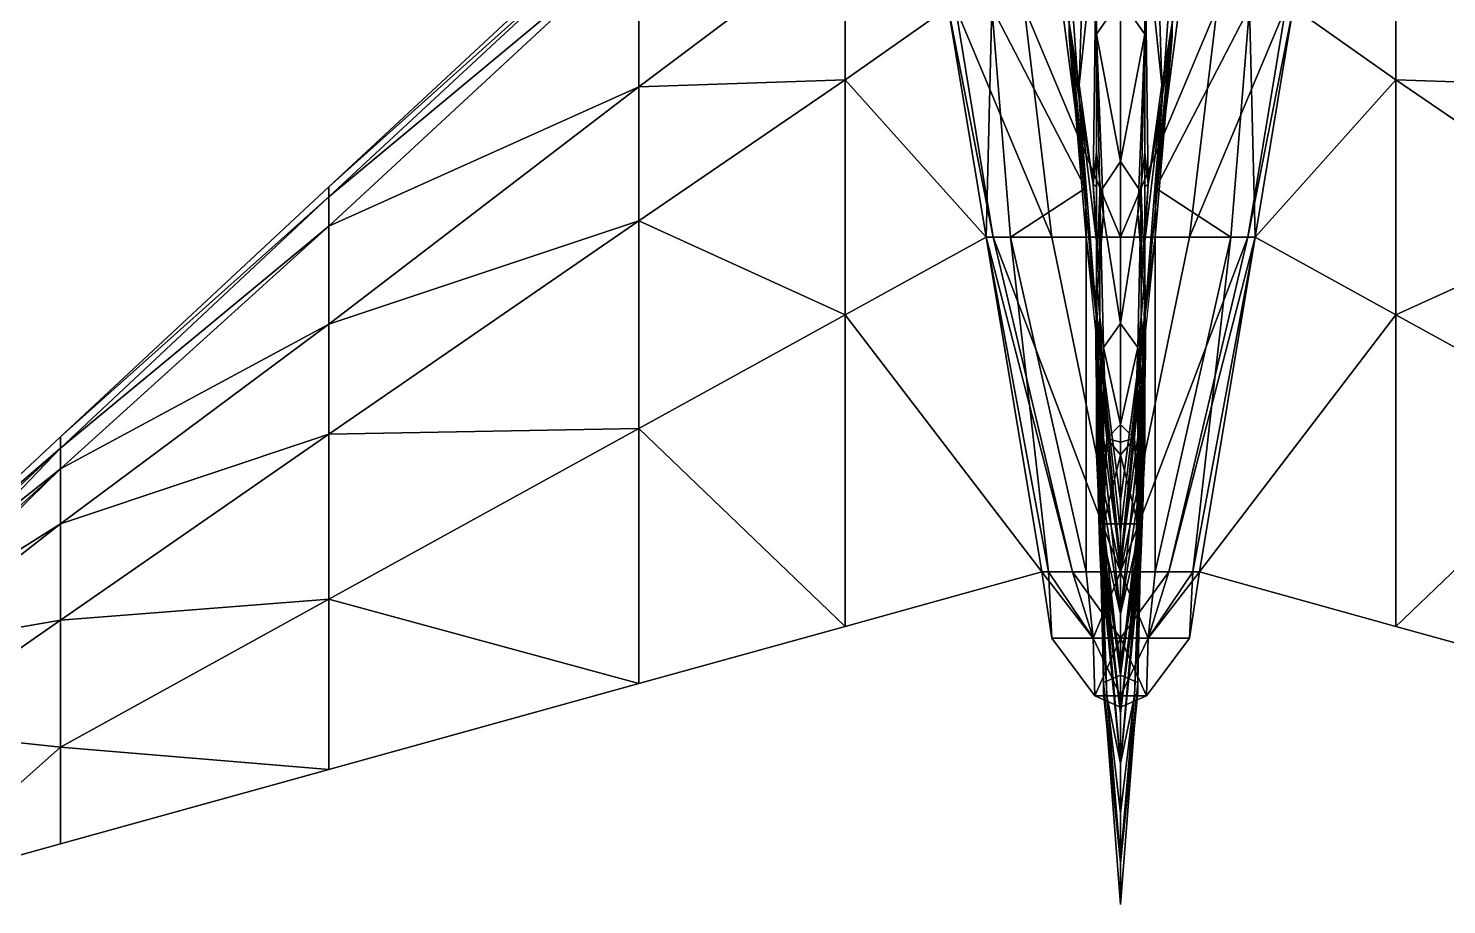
# Model space of a CAD drawing. Header units: metres. Extents: x -98 to 98, y -139 to 92.
# Drawn here: x -31.73 to 9.47, y -139.07 to -113.6 of the extents above; entities that cross this region are included whole.
import ezdxf

# ---------------------------------------------------------------- set-up
doc = ezdxf.new("R2010")
doc.units = ezdxf.units.M

msp = doc.modelspace()

# ---------------------------------------------------------------- linework, layer by layer
for points in [[(-1.5, -113.44, 13.5), (-1.2, -115.249, 16), (-1, -109, 16)], [(-1, -109, 16), (-1.2, -115.249, 16), (-0.7, -110.508, 24)], [(-0.7, -109.063, 28), (-0.7, -113.768, 32), (0, -112.768, 32)], [(-0.7, -109.063, 28), (-0.7, -116, 28), (-0.7, -113.768, 32)], [(-0.7, -110.508, 24), (-0.7, -116, 27.5), (-0.7, -109.063, 28)], [(-0.7, -109.063, 28), (-0.7, -116, 27.5), (-0.7, -116, 28)], [(0.7, -113.768, 32), (0.7, -109.063, 28), (0, -112.768, 32)], [(1.2, -115.249, 16), (1, -109, 16), (0.7, -110.508, 24)], [(0.7, -116, 27.5), (0.7, -109.063, 28), (0.7, -116, 28)], [(0.7, -116, 27.5), (0.7, -110.508, 24), (0.7, -109.063, 28)], [(0.7, -116, 28), (0.7, -109.063, 28), (0.7, -113.768, 32)], [(1.2, -115.249, 16), (1.5, -113.44, 13.5), (1, -109, 16)], [(-14, -109.828, 7.4564), (-23, -118.211, 9.7602), (-14, -110.13, 7.95)], [(-14, -109.828, 7.4564), (-14, -110.13, 7), (-23, -118.211, 9.7602)], [(-14, -110.13, 7.95), (-23, -118.5, 10.2), (-14, -111, 8.2)], [(-23, -118.211, 9.7602), (-23, -118.5, 10.2), (-14, -110.13, 7.95)], [(-14, -110.13, 7), (-14, -111, 6.9), (-23, -118.5, 9.4)], [(-14, -110.13, 7), (-23, -118.5, 9.4), (-23, -118.211, 9.7602)], [(-8, -110.8, 7.7), (-14, -115.3, 8.54), (-8, -115.1, 7.85)], [(-14, -111, 8.2), (-14, -115.3, 8.54), (-8, -110.8, 7.7)], [(-8, -110.8, 6), (-8, -115.1, 5.95), (-14, -115.3, 7.2)], [(-8, -110.8, 6), (-14, -115.3, 7.2), (-14, -111, 6.9)], [(-8, -110.8, 7.7), (-8, -115.1, 7.85), (-5.011, -113, 7.2)], [(-5.011, -113, 4.62), (-8, -115.1, 5.95), (-8, -110.8, 6)], [(-1.2, -115.249, 16), (-0.8, -118.143, 20), (-0.7, -110.508, 24)], [(-0.8, -118.143, 20), (-0.7, -117.2, 24), (-0.7, -110.508, 24)], [(-0.7, -110.508, 24), (-0.7, -116.25, 25.8), (-0.7, -116, 27.5)], [(-0.7, -110.508, 24), (-0.7, -117.2, 24), (-0.7, -116.25, 25.8)], [(0.7, -117.2, 24), (0.7, -110.508, 24), (0.7, -116.25, 25.8)], [(0.7, -116.25, 25.8), (0.7, -110.508, 24), (0.7, -116, 27.5)], [(0.7, -117.2, 24), (0.8, -118.143, 20), (0.7, -110.508, 24)], [(0.8, -118.143, 20), (1.2, -115.249, 16), (0.7, -110.508, 24)], [(8, -115.1, 5.95), (5.011, -113, 4.62), (8, -110.8, 6)], [(8, -115.1, 7.85), (8, -110.8, 7.7), (5.011, -113, 7.2)], [(14, -115.3, 7.2), (8, -110.8, 6), (14, -111, 6.9)], [(8, -115.1, 5.95), (8, -110.8, 6), (14, -115.3, 7.2)], [(14, -115.3, 8.54), (14, -111, 8.2), (8, -110.8, 7.7)], [(14, -115.3, 8.54), (8, -110.8, 7.7), (8, -115.1, 7.85)], [(-23, -118.5, 10.2), (-23, -119.35, 10.4), (-14, -111, 8.2)], [(-14, -111, 6.9), (-23, -119.35, 9.5), (-23, -118.5, 9.4)], [(-14, -111, 8.2), (-23, -119.35, 10.4), (-14, -115.3, 8.54)], [(-14, -111, 6.9), (-14, -115.3, 7.2), (-23, -119.35, 9.5)], [(0, -112.768, 32), (-0.7, -113.768, 32), (0, -117.474, 36)], [(0.7, -113.768, 32), (0, -112.768, 32), (0, -117.474, 36)], [(-5.011, -113, 7.2), (-8, -115.1, 7.85), (-3.904, -119.67, 7.2)], [(-5.011, -113, 4.62), (-3.904, -119.67, 5.28), (-8, -115.1, 5.95)], [(-5.011, -113, 7.2), (-3.904, -119.67, 7.2), (-3.74, -113, 9.8)], [(-3.7, -119.67, 2.63), (-3.904, -119.67, 5.28), (-5.011, -113, 4.62)], [(-4.8, -113, 2.63), (-3.7, -119.67, 2.63), (-5.011, -113, 4.62)], [(-2, -119.67, 1), (-3.7, -119.67, 2.63), (-4.8, -113, 2.63)], [(-2.8, -113, 0), (-2, -119.67, 1), (-4.8, -113, 2.63)], [(-3.904, -119.67, 7.2), (-3.2, -119.67, 9.4), (-3.74, -113, 9.8)], [(-3.74, -113, 9.8), (-3.2, -119.67, 9.4), (-1.02, -118.25, 10.77)], [(-1.4, -113, 10.7), (-3.74, -113, 9.8), (-1.02, -118.25, 10.77)], [(0, -119.67, 0.625), (-2, -119.67, 1), (-2.8, -113, 0)], [(0, -113, -0.83), (0, -119.67, 0.625), (-2.8, -113, 0)], [(-1.7, -113, 11.4142), (-1.02, -118.25, 10.77), (-1.5, -113.44, 13.5)], [(-1.4, -113, 10.7), (-1.02, -118.25, 10.77), (-1.7, -113, 11.4142)], [(2, -119.67, 1), (0, -119.67, 0.625), (2.8, -113, 0)], [(0, -119.67, 0.625), (0, -113, -0.83), (2.8, -113, 0)], [(3.74, -113, 9.8), (1.4, -113, 10.7), (1.02, -118.25, 10.77)], [(3.2, -119.67, 9.4), (3.74, -113, 9.8), (1.02, -118.25, 10.77)], [(1.02, -118.25, 10.77), (1.4, -113, 10.7), (1.7, -113, 11.4142)], [(1.02, -118.25, 10.77), (1.7, -113, 11.4142), (1.5, -113.44, 13.5)], [(2, -119.67, 1), (2.8, -113, 0), (4.8, -113, 2.63)], [(3.7, -119.67, 2.63), (2, -119.67, 1), (4.8, -113, 2.63)], [(3.2, -119.67, 9.4), (3.904, -119.67, 7.2), (3.74, -113, 9.8)], [(3.7, -119.67, 2.63), (4.8, -113, 2.63), (5.011, -113, 4.62)], [(3.904, -119.67, 5.28), (3.7, -119.67, 2.63), (5.011, -113, 4.62)], [(3.904, -119.67, 7.2), (5.011, -113, 7.2), (3.74, -113, 9.8)], [(3.904, -119.67, 5.28), (5.011, -113, 4.62), (8, -115.1, 5.95)], [(8, -115.1, 7.85), (5.011, -113, 7.2), (3.904, -119.67, 7.2)], [(-1.02, -118.25, 10.77), (-1.5, -113.84, 13.5), (-1.5, -113.44, 13.5)], [(-1.5, -113.44, 13.5), (-1.5, -113.84, 13.5), (-1.2, -115.249, 16)], [(1.5, -113.84, 13.5), (1.02, -118.25, 10.77), (1.5, -113.44, 13.5)], [(1.5, -113.84, 13.5), (1.5, -113.44, 13.5), (1.2, -115.249, 16)], [(-1.5, -113.84, 13.5), (-1.2, -115.649, 16), (-1.2, -115.249, 16)], [(-1, -119.67, 10.8), (-0.7, -122, 13.5), (-1.5, -113.84, 13.5)], [(-1.02, -118.25, 10.77), (-1, -119.67, 10.8), (-1.5, -113.84, 13.5)], [(-1.5, -113.84, 13.5), (-0.7, -122, 13.5), (-1.2, -115.649, 16)], [(-0.7, -113.768, 32), (-0.6, -118.374, 36), (0, -117.474, 36)], [(-0.7, -113.768, 32), (-0.5, -119, 33.8), (-0.6, -118.374, 36)], [(-0.7, -113.768, 32), (-0.7, -117.2, 32), (-0.5, -119, 33.8)], [(-0.7, -113.768, 32), (-0.7, -116.25, 30.2), (-0.7, -117.2, 32)], [(-0.7, -116, 28), (-0.7, -116.25, 30.2), (-0.7, -113.768, 32)], [(0.6, -118.374, 36), (0.7, -113.768, 32), (0, -117.474, 36)], [(0.7, -117.2, 32), (0.7, -113.768, 32), (0.5, -119, 33.8)], [(0.5, -119, 33.8), (0.7, -113.768, 32), (0.6, -118.374, 36)], [(0.7, -116.25, 30.2), (0.7, -116, 28), (0.7, -113.768, 32)], [(0.7, -116.25, 30.2), (0.7, -113.768, 32), (0.7, -117.2, 32)], [(0.7, -122, 13.5), (1.5, -113.84, 13.5), (1.2, -115.649, 16)], [(0.7, -122, 13.5), (1, -119.67, 10.8), (1.5, -113.84, 13.5)], [(1, -119.67, 10.8), (1.02, -118.25, 10.77), (1.5, -113.84, 13.5)], [(1.2, -115.649, 16), (1.5, -113.84, 13.5), (1.2, -115.249, 16)], [(-14, -115.3, 8.54), (-23, -122.2, 10.6), (-14, -119.2, 8.8)], [(-23, -119.35, 10.4), (-23, -122.2, 10.6), (-14, -115.3, 8.54)], [(-14, -115.3, 7.2), (-14, -119.2, 7.4), (-23, -122.2, 9.47)], [(-14, -115.3, 7.2), (-23, -122.2, 9.47), (-23, -119.35, 9.5)], [(-8, -115.1, 7.85), (-14, -119.2, 8.8), (-8, -121.927, 7.9797)], [(-14, -115.3, 8.54), (-14, -119.2, 8.8), (-8, -115.1, 7.85)], [(-8, -115.1, 5.95), (-8, -121.927, 6.1998), (-14, -119.2, 7.4)], [(-8, -115.1, 5.95), (-14, -119.2, 7.4), (-14, -115.3, 7.2)], [(-8, -115.1, 7.85), (-8, -121.927, 7.9797), (-3.904, -119.67, 7.2)], [(-3.904, -119.67, 5.28), (-8, -121.927, 6.1998), (-8, -115.1, 5.95)], [(-1.2, -115.249, 16), (-1.2, -115.649, 16), (-0.8, -118.143, 20)], [(1.2, -115.649, 16), (1.2, -115.249, 16), (0.8, -118.143, 20)], [(8, -121.927, 6.1998), (3.904, -119.67, 5.28), (8, -115.1, 5.95)], [(8, -121.927, 7.9797), (8, -115.1, 7.85), (3.904, -119.67, 7.2)], [(14, -119.2, 7.4), (8, -115.1, 5.95), (14, -115.3, 7.2)], [(8, -121.927, 6.1998), (8, -115.1, 5.95), (14, -119.2, 7.4)], [(14, -119.2, 8.8), (14, -115.3, 8.54), (8, -115.1, 7.85)], [(14, -119.2, 8.8), (8, -115.1, 7.85), (8, -121.927, 7.9797)], [(-0.8, -118.143, 20), (-1.2, -115.649, 16), (-0.7, -119.8, 21.7)], [(-0.7, -122, 13.5), (-0.7, -122, 16), (-1.2, -115.649, 16)], [(-1.2, -115.649, 16), (-0.7, -122, 16), (-0.7, -119.8, 21.7)], [(1.2, -115.649, 16), (0.8, -118.143, 20), (0.7, -119.8, 21.7)], [(0.7, -122, 16), (1.2, -115.649, 16), (0.7, -119.8, 21.7)], [(0.7, -122, 16), (0.7, -122, 13.5), (1.2, -115.649, 16)], [(-0.7, -116, 28), (-0.7, -123.931, 28), (-0.7, -121.561, 32)], [(-0.7, -116.25, 30.2), (-0.7, -116, 28), (-0.7, -121.561, 32)], [(-0.7, -123.57, 27.5), (-0.7, -116, 27.5), (-0.7, -121.037, 24)], [(-0.7, -116, 27.5), (-0.7, -116.25, 25.8), (-0.7, -121.037, 24)], [(-0.7, -116, 27.5), (-0.7, -123.57, 27.5), (-0.7, -116, 28)], [(-0.7, -123.57, 27.5), (-0.7, -123.931, 28), (-0.7, -116, 28)], [(0.7, -116.25, 25.8), (0.7, -116, 27.5), (0.7, -121.037, 24)], [(0.7, -116, 27.5), (0.7, -123.57, 27.5), (0.7, -121.037, 24)], [(0.7, -116, 28), (0.7, -116.25, 30.2), (0.7, -121.561, 32)], [(0.7, -123.931, 28), (0.7, -116, 28), (0.7, -121.561, 32)], [(0.7, -123.931, 28), (0.7, -123.57, 27.5), (0.7, -116, 28)], [(0.7, -123.57, 27.5), (0.7, -116, 27.5), (0.7, -116, 28)], [(-0.7, -117.2, 32), (-0.7, -116.25, 30.2), (-0.7, -121.561, 32)], [(-0.7, -116.25, 25.8), (-0.7, -117.2, 24), (-0.7, -121.037, 24)], [(0.7, -117.2, 24), (0.7, -116.25, 25.8), (0.7, -121.037, 24)], [(0.7, -116.25, 30.2), (0.7, -117.2, 32), (0.7, -121.561, 32)], [(-0.8, -118.143, 20), (-0.7, -118.2, 22.8), (-0.7, -117.2, 24)], [(-0.7, -117.2, 24), (-0.7, -118.2, 22.8), (-0.7, -121.037, 24)], [(-0.5, -119, 33.8), (-0.7, -117.2, 32), (-0.7, -121.561, 32)], [(0.7, -117.2, 32), (0.5, -119, 33.8), (0.7, -121.561, 32)], [(0.7, -118.2, 22.8), (0.7, -117.2, 24), (0.7, -121.037, 24)], [(0.7, -118.2, 22.8), (0.8, -118.143, 20), (0.7, -117.2, 24)], [(0, -117.474, 36), (-0.6, -118.374, 36), (0, -122.179, 40)], [(0.6, -118.374, 36), (0, -117.474, 36), (0, -122.179, 40)], [(-23, -118.211, 9.7602), (-30.8, -125.477, 11.7571), (-23, -118.5, 10.2)], [(-23, -118.211, 9.7602), (-23, -118.5, 9.4), (-30.8, -125.477, 11.7571)], [(-3.2, -119.67, 9.4), (-1, -119.67, 10.8), (-1.02, -118.25, 10.77)], [(-0.7, -119.496, 21.87), (-0.8, -118.143, 20), (-0.7, -119.8, 21.7)], [(-0.7, -118.2, 22.8), (-0.8, -118.143, 20), (-0.7, -119.496, 21.87)], [(-0.7, -118.2, 22.8), (-0.7, -119.496, 21.87), (-0.7, -121.037, 24)], [(0.8, -118.143, 20), (0.7, -119.496, 21.87), (0.7, -119.8, 21.7)], [(0.8, -118.143, 20), (0.7, -118.2, 22.8), (0.7, -119.496, 21.87)], [(0.7, -119.496, 21.87), (0.7, -118.2, 22.8), (0.7, -121.037, 24)], [(1, -119.67, 10.8), (3.2, -119.67, 9.4), (1.02, -118.25, 10.77)], [(-23, -118.5, 10.2), (-30.8, -125.8, 12.1), (-23, -119.35, 10.4)], [(-30.8, -125.477, 11.7571), (-30.8, -125.8, 12.1), (-23, -118.5, 10.2)], [(-23, -118.5, 9.4), (-23, -119.35, 9.5), (-30.8, -125.8, 11.4)], [(-23, -118.5, 9.4), (-30.8, -125.8, 11.4), (-30.8, -125.477, 11.7571)], [(-0.6, -118.374, 36), (-0.7, -120.8, 34.7), (-0.6, -122, 36)], [(-0.6, -118.374, 36), (-0.5, -119, 33.8), (-0.7, -120.8, 34.7)], [(-0.6, -118.374, 36), (-0.5, -122.879, 40), (0, -122.179, 40)], [(-0.6, -118.374, 36), (-0.6, -122, 36), (-0.5, -122.879, 40)], [(0.5, -122.879, 40), (0.6, -118.374, 36), (0, -122.179, 40)], [(0.6, -122, 36), (0.6, -118.374, 36), (0.5, -122.879, 40)], [(0.5, -119, 33.8), (0.6, -118.374, 36), (0.7, -120.8, 34.7)], [(0.7, -120.8, 34.7), (0.6, -118.374, 36), (0.6, -122, 36)], [(-0.7, -120.8, 34.7), (-0.5, -119, 33.8), (-0.7, -121.561, 32)], [(0.5, -119, 33.8), (0.7, -120.8, 34.7), (0.7, -121.561, 32)], [(-30.8, -125.8, 12.1), (-30.8, -126.4, 12.15), (-23, -119.35, 10.4)], [(-23, -119.35, 9.5), (-30.8, -126.4, 11.25), (-30.8, -125.8, 11.4)], [(-23, -119.35, 10.4), (-30.8, -126.4, 12.15), (-23, -122.2, 10.6)], [(-23, -119.35, 9.5), (-23, -122.2, 9.47), (-30.8, -126.4, 11.25)], [(-14, -119.2, 8.8), (-23, -125.4, 10.7), (-14, -125.233, 9.1219)], [(-23, -122.2, 10.6), (-23, -125.4, 10.7), (-14, -119.2, 8.8)], [(-14, -119.2, 7.4), (-14, -125.233, 7.5472), (-23, -125.4, 9.5)], [(-14, -119.2, 7.4), (-23, -125.4, 9.5), (-23, -122.2, 9.47)], [(-14, -119.2, 8.8), (-14, -125.233, 9.1219), (-8, -121.927, 7.9797)], [(-8, -121.927, 6.1998), (-14, -125.233, 7.5472), (-14, -119.2, 7.4)], [(14, -125.233, 7.5472), (8, -121.927, 6.1998), (14, -119.2, 7.4)], [(14, -125.233, 9.1219), (14, -119.2, 8.8), (8, -121.927, 7.9797)], [(-3.904, -119.67, 7.2), (-8, -121.927, 7.9797), (-2.29, -129.4, 6.8)], [(-3.904, -119.67, 5.28), (-2.29, -129.4, 6.8), (-8, -121.927, 6.1998)], [(-3.904, -119.67, 7.2), (-2.1, -129.4, 8.8), (-3.2, -119.67, 9.4)], [(-2.29, -129.4, 6.8), (-2.1, -129.4, 8.8), (-3.904, -119.67, 7.2)], [(-2.29, -129.4, 5), (-2.29, -129.4, 6.8), (-3.904, -119.67, 5.28)], [(-1.4, -129.4, 3), (-2.29, -129.4, 5), (-3.904, -119.67, 5.28)], [(-3.7, -119.67, 2.63), (-1.4, -129.4, 3), (-3.904, -119.67, 5.28)], [(0, -129.4, 2.67), (-1.4, -129.4, 3), (-3.7, -119.67, 2.63)], [(-2, -119.67, 1), (0, -129.4, 2.67), (-3.7, -119.67, 2.63)], [(-3.2, -119.67, 9.4), (-1, -129.4, 10.5), (-1, -119.67, 10.8)], [(-2.1, -129.4, 8.8), (-1, -129.4, 10.5), (-3.2, -119.67, 9.4)], [(0, -119.67, 0.625), (0, -129.4, 2.67), (-2, -119.67, 1)], [(-1, -129.4, 10.5), (0, -129.4, 10.93), (-1, -119.67, 10.8)], [(-1, -119.67, 10.8), (0, -127.33, 10.92), (-0.7, -122, 13.5)], [(-0.7, -119.496, 21.87), (-0.7, -119.8, 21.7), (-0.7, -121.037, 24)], [(-0.7, -119.8, 21.7), (-0.7, -121.437, 24), (-0.7, -121.037, 24)], [(-0.7, -119.8, 21.7), (-0.7, -120.4, 21.4), (-0.7, -121.437, 24)], [(-0.7, -122, 16), (-0.7, -120.4, 21.4), (-0.7, -119.8, 21.7)], [(0, -129.4, 2.67), (0, -119.67, 0.625), (2, -119.67, 1)], [(0, -129.4, 2.67), (2, -119.67, 1), (3.7, -119.67, 2.63)], [(1.4, -129.4, 3), (0, -129.4, 2.67), (3.7, -119.67, 2.63)], [(0, -129.4, 10.93), (1, -129.4, 10.5), (1, -119.67, 10.8)], [(0, -127.33, 10.92), (1, -119.67, 10.8), (0.7, -122, 13.5)], [(0.7, -119.8, 21.7), (0.7, -119.496, 21.87), (0.7, -121.037, 24)], [(0.7, -121.437, 24), (0.7, -119.8, 21.7), (0.7, -121.037, 24)], [(0.7, -120.4, 21.4), (0.7, -119.8, 21.7), (0.7, -121.437, 24)], [(0.7, -120.4, 21.4), (0.7, -122, 16), (0.7, -119.8, 21.7)], [(1, -129.4, 10.5), (2.1, -129.4, 8.8), (3.2, -119.67, 9.4)], [(1, -129.4, 10.5), (3.2, -119.67, 9.4), (1, -119.67, 10.8)], [(1.4, -129.4, 3), (3.7, -119.67, 2.63), (3.904, -119.67, 5.28)], [(2.29, -129.4, 5), (1.4, -129.4, 3), (3.904, -119.67, 5.28)], [(2.1, -129.4, 8.8), (2.29, -129.4, 6.8), (3.904, -119.67, 7.2)], [(2.1, -129.4, 8.8), (3.904, -119.67, 7.2), (3.2, -119.67, 9.4)], [(2.29, -129.4, 6.8), (2.29, -129.4, 5), (3.904, -119.67, 5.28)], [(2.29, -129.4, 6.8), (3.904, -119.67, 5.28), (8, -121.927, 6.1998)], [(8, -121.927, 7.9797), (3.904, -119.67, 7.2), (2.29, -129.4, 6.8)], [(-0.7, -120.4, 21.4), (-0.72, -123, 21), (-0.7, -121.437, 24)], [(-0.72, -123, 21), (-0.7, -120.4, 21.4), (-0.7, -124, 20)], [(-0.7, -122, 16), (-0.7, -124, 20), (-0.7, -120.4, 21.4)], [(0.72, -123, 21), (0.7, -120.4, 21.4), (0.7, -121.437, 24)], [(0.7, -120.4, 21.4), (0.72, -123, 21), (0.7, -124, 20)], [(0.7, -124, 20), (0.7, -122, 16), (0.7, -120.4, 21.4)], [(-0.7, -123, 35), (-0.7, -120.8, 34.7), (-0.7, -121.561, 32)], [(-0.7, -120.8, 34.7), (-0.7, -123, 35), (-0.6, -122, 36)], [(-0.7, -121.037, 24), (-0.7, -121.437, 24), (-0.7, -123.57, 27.5)], [(0.7, -123, 35), (0.7, -120.8, 34.7), (0.6, -122, 36)], [(0.7, -120.8, 34.7), (0.7, -123, 35), (0.7, -121.561, 32)], [(0.7, -121.437, 24), (0.7, -121.037, 24), (0.7, -123.57, 27.5)], [(-0.72, -123, 21), (-0.7, -124, 21.05), (-0.7, -121.437, 24)], [(-0.7, -121.437, 24), (-0.7, -123.97, 27.5), (-0.7, -123.57, 27.5)], [(-0.7, -124, 21.05), (-0.7, -126, 21.6), (-0.7, -121.437, 24)], [(-0.7, -126, 21.6), (-0.6, -128, 23), (-0.7, -121.437, 24)], [(-0.6, -128, 23), (-0.5, -128.8, 24), (-0.7, -121.437, 24)], [(-0.5, -128.8, 24), (-0.4, -129.77, 26), (-0.7, -121.437, 24)], [(-0.4, -129.77, 26), (-0.7, -123.97, 27.5), (-0.7, -121.437, 24)], [(0.7, -123.97, 27.5), (0.4, -129.77, 26), (0.7, -121.437, 24)], [(0.4, -129.77, 26), (0.5, -128.8, 24), (0.7, -121.437, 24)], [(0.5, -128.8, 24), (0.6, -128, 23), (0.7, -121.437, 24)], [(0.6, -128, 23), (0.7, -126, 21.6), (0.7, -121.437, 24)], [(0.7, -123.97, 27.5), (0.7, -121.437, 24), (0.7, -123.57, 27.5)], [(0.7, -126, 21.6), (0.7, -124, 21.05), (0.7, -121.437, 24)], [(0.7, -124, 21.05), (0.72, -123, 21), (0.7, -121.437, 24)], [(-8, -121.927, 7.9797), (-14, -125.233, 9.1219), (-8, -130.984, 7.858)], [(-8, -121.927, 6.1998), (-8, -130.984, 7.858), (-14, -125.233, 7.5472)], [(-8, -121.927, 7.9797), (-8, -130.984, 7.858), (-2.29, -129.4, 6.8)], [(-8, -121.927, 6.1998), (-2.29, -129.4, 6.8), (-8, -130.984, 7.858)], [(-0.7, -121.561, 32), (-0.65, -126.825, 32), (-0.7, -125.25, 34.672)], [(-0.7, -123.931, 28), (-0.65, -126.825, 32), (-0.7, -121.561, 32)], [(-0.7, -125.25, 34.672), (-0.7, -123, 35), (-0.7, -121.561, 32)], [(0.65, -126.825, 32), (0.7, -123.931, 28), (0.7, -121.561, 32)], [(0.65, -126.825, 32), (0.7, -121.561, 32), (0.7, -125.25, 34.672)], [(0.7, -123, 35), (0.7, -125.25, 34.672), (0.7, -121.561, 32)], [(2.29, -129.4, 6.8), (8, -121.927, 6.1998), (8, -130.984, 7.858)], [(8, -130.984, 7.858), (8, -121.927, 7.9797), (2.29, -129.4, 6.8)], [(8, -130.984, 7.858), (8, -121.927, 6.1998), (14, -125.233, 7.5472)], [(14, -125.233, 9.1219), (8, -121.927, 7.9797), (8, -130.984, 7.858)], [(-23, -122.2, 10.6), (-30.8, -128, 12.2), (-23, -125.4, 10.7)], [(-30.8, -126.4, 12.15), (-30.8, -128, 12.2), (-23, -122.2, 10.6)], [(-23, -122.2, 9.47), (-23, -125.4, 9.5), (-30.8, -128, 11.1)], [(-23, -122.2, 9.47), (-30.8, -128, 11.1), (-30.8, -126.4, 11.25)], [(0, -127.33, 10.92), (0, -128.265, 13.5), (-0.7, -122, 13.5)], [(-0.7, -122, 13.5), (0, -128.265, 13.5), (-0.7, -122, 16)], [(0, -128.265, 13.5), (0, -129.17, 16), (-0.7, -122, 16)], [(-0.7, -122, 16), (0, -129.17, 16), (-0.7, -124, 20)], [(-0.6, -122, 36), (-0.7, -123, 35), (-0.5, -127.087, 36)], [(-0.6, -122, 36), (-0.5, -124, 40), (-0.5, -122.879, 40)], [(-0.6, -122, 36), (-0.5, -127.087, 36), (-0.5, -124, 40)], [(0, -122.179, 40), (-0.5, -122.879, 40), (0, -125.12, 42.5)], [(0, -129.17, 16), (0.7, -122, 16), (0.7, -124, 20)], [(0, -129.17, 16), (0, -128.265, 13.5), (0.7, -122, 16)], [(0, -128.265, 13.5), (0.7, -122, 13.5), (0.7, -122, 16)], [(0, -128.265, 13.5), (0, -127.33, 10.92), (0.7, -122, 13.5)], [(0.5, -122.879, 40), (0, -122.179, 40), (0, -125.12, 42.5)], [(0.5, -127.087, 36), (0.6, -122, 36), (0.5, -124, 40)], [(0.5, -124, 40), (0.6, -122, 36), (0.5, -122.879, 40)], [(0.7, -123, 35), (0.6, -122, 36), (0.5, -127.087, 36)], [(-0.7, -124, 21.05), (-0.72, -123, 21), (-0.7, -124, 20)], [(-0.7, -123, 35), (-0.7, -125.25, 34.672), (-0.5, -127.087, 36)], [(-0.5, -122.879, 40), (-0.4, -125.52, 42.5), (0, -125.12, 42.5)], [(-0.5, -122.879, 40), (-0.5, -124, 40), (-0.4, -125.52, 42.5)], [(0.4, -125.52, 42.5), (0.5, -122.879, 40), (0, -125.12, 42.5)], [(0.5, -124, 40), (0.5, -122.879, 40), (0.4, -125.52, 42.5)], [(0.7, -125.25, 34.672), (0.7, -123, 35), (0.5, -127.087, 36)], [(0.72, -123, 21), (0.7, -124, 21.05), (0.7, -124, 20)], [(-0.7, -123.57, 27.5), (-0.7, -123.97, 27.5), (-0.7, -123.931, 28)], [(0.7, -123.97, 27.5), (0.7, -123.57, 27.5), (0.7, -123.931, 28)], [(-0.7, -124.331, 28), (-0.65, -126.826, 32), (-0.7, -123.931, 28)], [(-0.7, -124.331, 28), (-0.7, -123.931, 28), (-0.7, -123.97, 27.5)], [(-0.42, -130, 27.5), (-0.7, -123.97, 27.5), (-0.4, -129.77, 26)], [(-0.7, -123.97, 27.5), (-0.42, -130, 27.5), (-0.7, -124.331, 28)], [(0, -129.17, 16), (0, -130.619, 20), (-0.7, -124, 20)], [(-0.7, -126, 21.6), (-0.7, -124, 21.05), (-0.7, -124, 20)], [(0, -130.619, 20), (-0.7, -126, 21.6), (-0.7, -124, 20)], [(-0.5, -127.087, 36), (-0.6, -128, 40), (-0.5, -124, 40)], [(-0.5, -124, 40), (-0.6, -128, 40), (-0.4, -125.52, 42.5)], [(0.7, -126, 21.6), (0, -130.619, 20), (0.7, -124, 20)], [(0, -130.619, 20), (0, -129.17, 16), (0.7, -124, 20)], [(0.7, -123.97, 27.5), (0.42, -130, 27.5), (0.4, -129.77, 26)], [(0.6, -128, 40), (0.5, -124, 40), (0.4, -125.52, 42.5)], [(0.42, -130, 27.5), (0.7, -123.97, 27.5), (0.7, -124.331, 28)], [(0.6, -128, 40), (0.5, -127.087, 36), (0.5, -124, 40)], [(0.65, -126.826, 32), (0.7, -124.331, 28), (0.7, -123.931, 28)], [(0.7, -123.931, 28), (0.7, -124.331, 28), (0.7, -123.97, 27.5)], [(0.7, -124, 21.05), (0.7, -126, 21.6), (0.7, -124, 20)], [(-0.65, -126.826, 32), (-0.7, -124.331, 28), (-0.65, -127.226, 32)], [(-0.42, -130, 28), (-0.45, -129.87, 30), (-0.7, -124.331, 28)], [(-0.45, -129.87, 30), (-0.65, -127.226, 32), (-0.7, -124.331, 28)], [(-0.42, -130, 28), (-0.7, -124.331, 28), (-0.42, -130, 27.5)], [(0.45, -129.87, 30), (0.42, -130, 28), (0.7, -124.331, 28)], [(0.7, -124.331, 28), (0.42, -130, 28), (0.42, -130, 27.5)], [(0.65, -127.226, 32), (0.45, -129.87, 30), (0.7, -124.331, 28)], [(0.7, -124.331, 28), (0.65, -126.826, 32), (0.65, -127.226, 32)], [(-23, -125.4, 10.7), (-23, -130.192, 10.83), (-14, -125.233, 9.1219)], [(-14, -125.233, 7.5472), (-23, -130.192, 9.5684), (-23, -125.4, 9.5)], [(-14, -125.233, 9.1219), (-23, -130.192, 10.83), (-14, -132.648, 8.9697)], [(-14, -125.233, 7.5472), (-14, -132.648, 8.9697), (-23, -130.192, 9.5684)], [(-14, -125.233, 9.1219), (-14, -132.648, 8.9697), (-8, -130.984, 7.858)], [(-8, -130.984, 7.858), (-14, -132.648, 8.9697), (-14, -125.233, 7.5472)], [(-0.65, -126.825, 32), (-0.62, -127.694, 33.2), (-0.7, -125.25, 34.672)], [(-0.7, -125.25, 34.672), (-0.62, -127.694, 33.2), (-0.5, -127.087, 36)], [(0, -125.12, 42.5), (-0.4, -125.52, 42.5), (0, -125.63, 42.85)], [(0.4, -125.52, 42.5), (0, -125.12, 42.5), (0, -125.63, 42.85)], [(0.62, -127.694, 33.2), (0.7, -125.25, 34.672), (0.5, -127.087, 36)], [(0.62, -127.694, 33.2), (0.65, -126.825, 32), (0.7, -125.25, 34.672)], [(14, -132.648, 8.9697), (8, -130.984, 7.858), (14, -125.233, 7.5472)], [(14, -132.648, 8.9697), (14, -125.233, 9.1219), (8, -130.984, 7.858)], [(-30.8, -125.477, 11.7571), (-35.4, -129.762, 12.9347), (-30.8, -125.8, 12.1)], [(-30.8, -125.477, 11.7571), (-30.8, -125.8, 11.4), (-35.4, -129.762, 12.9347)], [(-23, -125.4, 10.7), (-30.8, -130.8, 12.3), (-23, -130.192, 10.83)], [(-30.8, -128, 12.2), (-30.8, -130.8, 12.3), (-23, -125.4, 10.7)], [(-23, -125.4, 9.5), (-23, -130.192, 9.5684), (-30.8, -130.8, 11.28)], [(-23, -125.4, 9.5), (-30.8, -130.8, 11.28), (-30.8, -128, 11.1)], [(-0.6, -128, 40), (-0.5, -128, 43), (-0.4, -125.52, 42.5)], [(-0.4, -125.52, 42.5), (-0.5, -128, 43), (0, -126, 43.1)], [(0, -125.63, 42.85), (-0.4, -125.52, 42.5), (0, -126, 43.1)], [(0.4, -125.52, 42.5), (0, -125.63, 42.85), (0, -126, 43.1)], [(0.5, -128, 43), (0.4, -125.52, 42.5), (0, -126, 43.1)], [(0.5, -128, 43), (0.6, -128, 40), (0.4, -125.52, 42.5)], [(-30.8, -125.8, 12.1), (-35.4, -130.06, 13.25), (-30.8, -126.4, 12.15)], [(-35.4, -129.762, 12.9347), (-35.4, -130.06, 13.25), (-30.8, -125.8, 12.1)], [(-30.8, -125.8, 11.4), (-30.8, -126.4, 11.25), (-35.4, -130.6, 12.65)], [(-30.8, -125.8, 11.4), (-35.4, -130.6, 12.65), (-35.4, -129.762, 12.9347)], [(0, -130.619, 20), (-0.6, -128, 23), (-0.7, -126, 21.6)], [(0, -126, 43.1), (-0.5, -128, 43), (0, -128, 43.2)], [(0.6, -128, 23), (0, -130.619, 20), (0.7, -126, 21.6)], [(0.5, -128, 43), (0, -126, 43.1), (0, -128, 43.2)], [(-35.4, -130.06, 13.25), (-35.4, -130.9, 13.2), (-30.8, -126.4, 12.15)], [(-30.8, -126.4, 11.25), (-35.4, -130.9, 12.55), (-35.4, -130.6, 12.65)], [(-30.8, -126.4, 12.15), (-35.4, -130.9, 13.2), (-30.8, -128, 12.2)], [(-30.8, -126.4, 11.25), (-30.8, -128, 11.1), (-35.4, -130.9, 12.55)], [(-0.65, -126.826, 32), (-0.65, -127.226, 32), (-0.62, -127.694, 33.2)], [(0.65, -127.226, 32), (0.65, -126.826, 32), (0.62, -127.694, 33.2)], [(-0.65, -127.226, 32), (-0.62, -128.05, 33), (-0.62, -127.694, 33.2)], [(-0.6, -128.8, 32), (-0.65, -127.226, 32), (-0.45, -129.87, 30)], [(-0.6, -128.8, 32), (-0.62, -128.05, 33), (-0.65, -127.226, 32)], [(-0.5, -127.087, 36), (-0.62, -127.694, 33.2), (-0.5, -129.72, 36)], [(-0.6, -128, 40), (-0.5, -127.087, 36), (-0.5, -132.614, 40)], [(-0.5, -127.087, 36), (-0.5, -129.72, 36), (-0.5, -132.614, 40)], [(0.65, -127.226, 32), (0.6, -128.8, 32), (0.45, -129.87, 30)], [(0.5, -129.72, 36), (0.5, -127.087, 36), (0.5, -132.614, 40)], [(0.5, -127.087, 36), (0.6, -128, 40), (0.5, -132.614, 40)], [(0.62, -127.694, 33.2), (0.5, -127.087, 36), (0.5, -129.72, 36)], [(0.62, -128.05, 33), (0.6, -128.8, 32), (0.65, -127.226, 32)], [(0.62, -128.05, 33), (0.65, -127.226, 32), (0.62, -127.694, 33.2)], [(-0.62, -127.694, 33.2), (-0.62, -128.05, 33), (-0.5, -129.72, 36)], [(0.62, -128.05, 33), (0.62, -127.694, 33.2), (0.5, -129.72, 36)], [(-30.8, -128, 12.2), (-35.4, -131.6, 13.15), (-30.8, -130.8, 12.3)], [(-35.4, -130.9, 13.2), (-35.4, -131.6, 13.15), (-30.8, -128, 12.2)], [(-30.8, -128, 11.1), (-30.8, -130.8, 11.28), (-35.4, -131.6, 12.5)], [(-30.8, -128, 11.1), (-35.4, -131.6, 12.5), (-35.4, -130.9, 12.55)], [(-0.62, -128.05, 33), (-0.5, -130.12, 36), (-0.5, -129.72, 36)], [(-0.62, -128.05, 33), (-0.6, -128.8, 32), (-0.5, -130.12, 36)], [(0, -130.619, 20), (0, -132.068, 24), (-0.6, -128, 23)], [(0, -132.068, 24), (-0.5, -128.8, 24), (-0.6, -128, 23)], [(-0.6, -128, 40), (0, -132.4, 43.33), (-0.5, -128, 43)], [(-0.6, -128, 40), (-0.5, -132.614, 40), (0, -132.4, 43.33)], [(-0.5, -128, 43), (0, -132.4, 43.33), (0, -128, 43.2)], [(0.5, -128.8, 24), (0, -132.068, 24), (0.6, -128, 23)], [(0, -132.068, 24), (0, -130.619, 20), (0.6, -128, 23)], [(0, -132.4, 43.33), (0.5, -128, 43), (0, -128, 43.2)], [(0.5, -132.614, 40), (0.6, -128, 40), (0, -132.4, 43.33)], [(0, -132.4, 43.33), (0.6, -128, 40), (0.5, -128, 43)], [(0.5, -130.12, 36), (0.62, -128.05, 33), (0.5, -129.72, 36)], [(0.6, -128.8, 32), (0.62, -128.05, 33), (0.5, -130.12, 36)], [(0, -134.966, 32), (-0.6, -128.8, 32), (-0.45, -129.87, 30)], [(0, -134.966, 32), (-0.4, -133, 36), (-0.6, -128.8, 32)], [(-0.5, -130.12, 36), (-0.6, -128.8, 32), (-0.4, -133, 36)], [(0, -132.068, 24), (-0.4, -129.77, 26), (-0.5, -128.8, 24)], [(0.4, -133, 36), (0, -134.966, 32), (0.6, -128.8, 32)], [(0.6, -128.8, 32), (0, -134.966, 32), (0.45, -129.87, 30)], [(0.4, -129.77, 26), (0, -132.068, 24), (0.5, -128.8, 24)], [(0.6, -128.8, 32), (0.5, -130.12, 36), (0.4, -133, 36)], [(-2.29, -129.4, 6.8), (-2, -131.33, 7.08), (-2.1, -129.4, 8.8)], [(-2.29, -129.4, 5), (-2, -131.33, 7.08), (-2.29, -129.4, 6.8)], [(-0.8, -131.33, 2.8), (-2, -131.33, 7.08), (-2.29, -129.4, 5)], [(-1.4, -129.4, 3), (-0.8, -131.33, 2.8), (-2.29, -129.4, 5)], [(-2.1, -129.4, 8.8), (-0.8, -131.33, 10.3), (-1, -129.4, 10.5)], [(-2, -131.33, 7.08), (-0.8, -131.33, 10.3), (-2.1, -129.4, 8.8)], [(0, -131.33, 3.16), (-0.8, -131.33, 2.8), (-1.4, -129.4, 3)], [(0, -129.4, 2.67), (0, -131.33, 3.16), (-1.4, -129.4, 3)], [(-1, -129.4, 10.5), (-0.8, -131.33, 10.3), (0, -129.4, 10.93)], [(-0.8, -131.33, 10.3), (0, -131.33, 10.67), (0, -129.4, 10.93)], [(-0.5, -129.72, 36), (-0.5, -130.12, 36), (-0.5, -132.614, 40)], [(0, -133.517, 28), (-0.42, -130, 27.5), (-0.4, -129.77, 26)], [(0, -132.068, 24), (0, -133.517, 28), (-0.4, -129.77, 26)], [(0, -131.33, 10.67), (0.8, -131.33, 10.3), (0, -129.4, 10.93)], [(0, -131.33, 3.16), (0, -129.4, 2.67), (1.4, -129.4, 3)], [(0.8, -131.33, 2.8), (0, -131.33, 3.16), (1.4, -129.4, 3)], [(0.8, -131.33, 10.3), (1, -129.4, 10.5), (0, -129.4, 10.93)], [(0.42, -130, 27.5), (0, -133.517, 28), (0.4, -129.77, 26)], [(0, -133.517, 28), (0, -132.068, 24), (0.4, -129.77, 26)], [(0.5, -130.12, 36), (0.5, -129.72, 36), (0.5, -132.614, 40)], [(0.8, -131.33, 2.8), (1.4, -129.4, 3), (2.29, -129.4, 5)], [(2, -131.33, 7.08), (0.8, -131.33, 2.8), (2.29, -129.4, 5)], [(0.8, -131.33, 10.3), (2, -131.33, 7.08), (2.1, -129.4, 8.8)], [(0.8, -131.33, 10.3), (2.1, -129.4, 8.8), (1, -129.4, 10.5)], [(2, -131.33, 7.08), (2.29, -129.4, 5), (2.29, -129.4, 6.8)], [(2, -131.33, 7.08), (2.29, -129.4, 6.8), (2.1, -129.4, 8.8)], [(-30.8, -130.8, 12.3), (-30.8, -134.49, 12.32), (-23, -130.192, 10.83)], [(-23, -130.192, 9.5684), (-30.8, -134.49, 11.32), (-30.8, -130.8, 11.28)], [(-23, -130.192, 10.83), (-30.8, -134.49, 12.32), (-23, -135.144, 10.73)], [(-23, -130.192, 9.5684), (-23, -135.144, 10.73), (-30.8, -134.49, 11.32)], [(-23, -130.192, 10.83), (-23, -135.144, 10.73), (-14, -132.648, 8.9697)], [(-14, -132.648, 8.9697), (-23, -135.144, 10.73), (-23, -130.192, 9.5684)], [(-0.5, -130.12, 36), (-0.5, -132.914, 39.6), (-0.5, -132.614, 40)], [(-0.5, -130.12, 36), (-0.4, -133, 36), (-0.5, -132.914, 39.6)], [(0, -133.517, 28), (-0.45, -129.87, 30), (-0.42, -130, 28)], [(0, -133.517, 28), (0, -134.966, 32), (-0.45, -129.87, 30)], [(-0.42, -130, 28), (-0.42, -130, 27.5), (0, -133.517, 28)], [(0, -134.966, 32), (0, -133.517, 28), (0.45, -129.87, 30)], [(0.45, -129.87, 30), (0, -133.517, 28), (0.42, -130, 28)], [(0.42, -130, 27.5), (0.42, -130, 28), (0, -133.517, 28)], [(0.4, -133, 36), (0.5, -130.12, 36), (0.5, -132.914, 39.6)], [(0.5, -132.914, 39.6), (0.5, -130.12, 36), (0.5, -132.614, 40)], [(-30.8, -130.8, 12.3), (-35.4, -134, 13.05), (-30.8, -134.49, 12.32)], [(-35.4, -131.6, 13.15), (-35.4, -134, 13.05), (-30.8, -130.8, 12.3)], [(-30.8, -130.8, 11.28), (-30.8, -134.49, 11.32), (-35.4, -134, 12.6)], [(-30.8, -130.8, 11.28), (-35.4, -134, 12.6), (-35.4, -131.6, 12.5)], [(-2, -131.33, 7.08), (-0.75, -133, 9.53), (-0.8, -131.33, 10.3)], [(-2, -131.33, 7.08), (-0.75, -133, 4.68), (-0.75, -133, 9.53)], [(-0.8, -131.33, 2.8), (-0.75, -133, 4.68), (-2, -131.33, 7.08)], [(0, -133, 4.38), (-0.75, -133, 4.68), (-0.8, -131.33, 2.8)], [(0, -131.33, 3.16), (0, -133, 4.38), (-0.8, -131.33, 2.8)], [(-0.8, -131.33, 10.3), (-0.75, -133, 9.53), (0, -131.33, 10.67)], [(-0.75, -133, 9.53), (0, -133, 9.83), (0, -131.33, 10.67)], [(0.75, -133, 9.53), (0.8, -131.33, 10.3), (0, -131.33, 10.67)], [(0, -133, 4.38), (0, -131.33, 3.16), (0.8, -131.33, 2.8)], [(0.75, -133, 4.68), (0, -133, 4.38), (0.8, -131.33, 2.8)], [(0, -133, 9.83), (0.75, -133, 9.53), (0, -131.33, 10.67)], [(0.75, -133, 4.68), (0.8, -131.33, 2.8), (2, -131.33, 7.08)], [(0.75, -133, 4.68), (2, -131.33, 7.08), (0.75, -133, 9.53)], [(0.75, -133, 9.53), (2, -131.33, 7.08), (0.8, -131.33, 10.3)], [(-0.5, -132.614, 40), (0, -139.07, 43.33), (0, -132.4, 43.33)], [(-0.5, -132.614, 40), (-0.5, -132.914, 39.6), (0, -137.864, 40)], [(-0.5, -132.614, 40), (0, -137.864, 40), (0, -139.07, 43.33)], [(0, -139.07, 43.33), (0.5, -132.614, 40), (0, -132.4, 43.33)], [(0.5, -132.914, 39.6), (0.5, -132.614, 40), (0, -137.864, 40)], [(0, -137.864, 40), (0.5, -132.614, 40), (0, -139.07, 43.33)], [(-0.75, -133, 9.53), (0, -133.33, 7.105), (0, -133, 9.83)], [(-0.75, -133, 4.68), (0, -133.33, 7.105), (-0.75, -133, 9.53)], [(-0.75, -133, 4.68), (0, -133, 4.38), (0, -133.33, 7.105)], [(-0.4, -133, 36), (0, -137.791, 39.8), (-0.5, -132.914, 39.6)], [(-0.5, -132.914, 39.6), (0, -137.791, 39.8), (0, -137.864, 40)], [(0, -134.966, 32), (0, -136.415, 36), (-0.4, -133, 36)], [(-0.4, -133, 36), (0, -136.415, 36), (0, -137.791, 39.8)], [(0, -137.791, 39.8), (0.5, -132.914, 39.6), (0, -137.864, 40)], [(0, -137.791, 39.8), (0.4, -133, 36), (0.5, -132.914, 39.6)], [(0, -133, 4.38), (0.75, -133, 4.68), (0, -133.33, 7.105)], [(0, -133.33, 7.105), (0.75, -133, 4.68), (0.75, -133, 9.53)], [(0, -133.33, 7.105), (0.75, -133, 9.53), (0, -133, 9.83)], [(0, -136.415, 36), (0.4, -133, 36), (0, -137.791, 39.8)], [(0, -136.415, 36), (0, -134.966, 32), (0.4, -133, 36)], [(-35.4, -134, 13.05), (-35.4, -138.583, 12.9347), (-30.8, -134.49, 12.32)], [(-30.8, -134.49, 11.32), (-35.4, -138.583, 12.9347), (-35.4, -134, 12.6)], [(-30.8, -134.49, 12.32), (-35.4, -138.583, 12.9347), (-30.8, -137.307, 12.08)], [(-30.8, -134.49, 11.32), (-30.8, -137.307, 12.08), (-35.4, -138.583, 12.9347)], [(-30.8, -134.49, 12.32), (-30.8, -137.307, 12.08), (-23, -135.144, 10.73)], [(-23, -135.144, 10.73), (-30.8, -137.307, 12.08), (-30.8, -134.49, 11.32)]]:
    msp.add_3dface(points)

doc.saveas('drawing.dxf')
